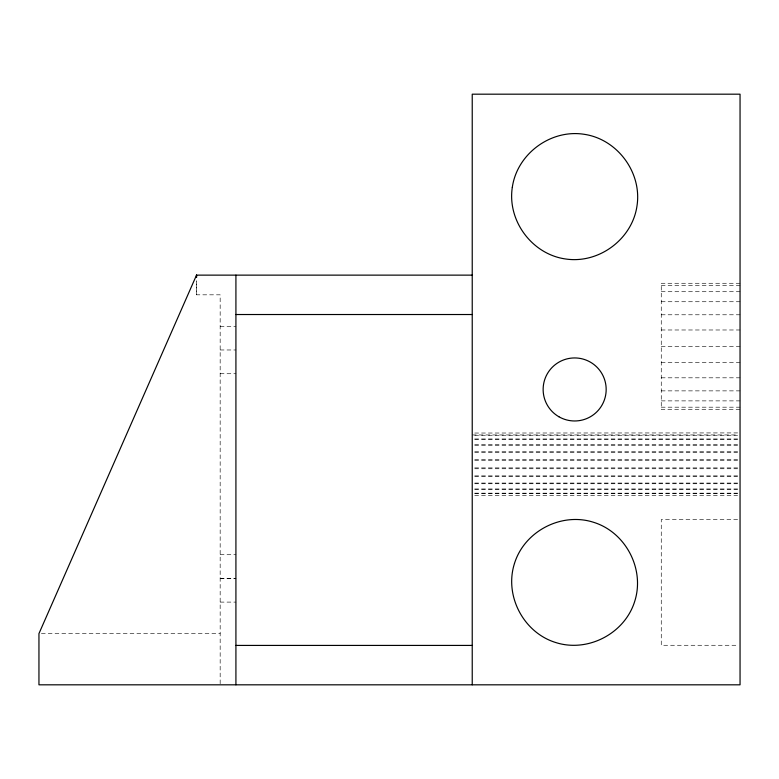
<?xml version="1.0" encoding="UTF-8"?>
<svg xmlns="http://www.w3.org/2000/svg" width="779" height="779" viewBox="0 0 779 779"><rect width="100%" height="100%" fill="white"/><g stroke="black" fill="none" stroke-linecap="round" stroke-linejoin="round"><path stroke-width="0.58" stroke-dasharray="3.9 2.92" d="M196.522 294.822L196.522 280.917L196.522 294.822L220.165 294.822L220.165 684.819M740.05 283.274L661.264 283.274L661.264 409.326L740.05 409.326M661.264 285.416L740.05 285.416M661.264 291.716L740.05 291.716M661.264 301.736L740.05 301.736M661.264 314.784L740.05 314.784M220.165 326.343L235.92 326.343M661.264 329.984L740.05 329.984M661.264 346.304L740.05 346.304M220.165 349.975L235.92 349.975M661.264 362.615L740.05 362.615M220.165 373.725L235.92 373.725M661.264 377.815L740.05 377.815M661.264 390.873L740.05 390.873M661.264 400.883L740.05 400.883M661.264 407.183L740.05 407.183M474.713 433.036L737.616 432.92M472.278 434.945L737.616 434.935M474.713 435.266L737.616 435.266M474.713 438.957L737.616 438.957M474.713 439.483L737.616 439.473M474.713 444.692L737.616 444.692M474.713 445.374L737.616 445.374M474.713 451.762L737.616 451.762M474.713 452.55L737.616 452.55M474.713 459.678L737.616 459.678M474.713 460.525L737.616 460.525M474.713 467.906L737.616 467.906M474.713 468.754L737.616 468.754M474.713 475.881L737.616 475.881M474.713 476.67L737.616 476.67M474.713 483.058L737.616 483.058M474.713 483.74L737.616 483.74M474.713 488.959L737.616 488.949M474.713 489.475L737.616 489.475M474.713 493.165L737.616 493.165M474.713 493.497L737.616 493.497M474.713 495.512L737.616 495.405M737.625 519.515L661.264 519.515L661.264 645.275L737.625 645.275M220.165 554.716L235.92 554.716M220.165 578.456L235.92 578.456M220.165 578.485L235.92 578.485M220.165 602.099L235.92 602.099M41.384 633.609L220.165 633.609"/><path stroke-width="1.17" d="M472.23 275.133L196.522 275.133L38.95 633.609L38.95 684.819L740.05 684.819L740.05 94.181L472.23 94.181L472.23 684.819M235.92 314.521L472.23 314.521M235.92 645.421L472.23 645.421M235.92 275.133L235.92 684.819M196.522 275.133L196.522 277.451L196.522 275.133M512.319 187.272C507.119 220.603 531.93 254.158 565.32 258.94C598.652 264.139 632.207 239.328 636.988 205.938C642.188 172.607 617.377 139.052 583.987 134.27C550.656 129.071 517.1 153.882 512.319 187.272M514.471 563.49C504.149 595.614 523.449 632.606 555.69 642.519C587.814 652.841 624.807 633.541 634.729 601.3C645.041 569.186 625.741 532.184 593.501 522.271C561.386 511.949 524.384 531.249 514.471 563.49M558.894 416.746A31.511 31.511 0 0 0 606.169 389.451A31.511 31.511 0 0 0 558.894 362.167A31.511 31.511 0 0 0 558.894 416.746"/></g></svg>
